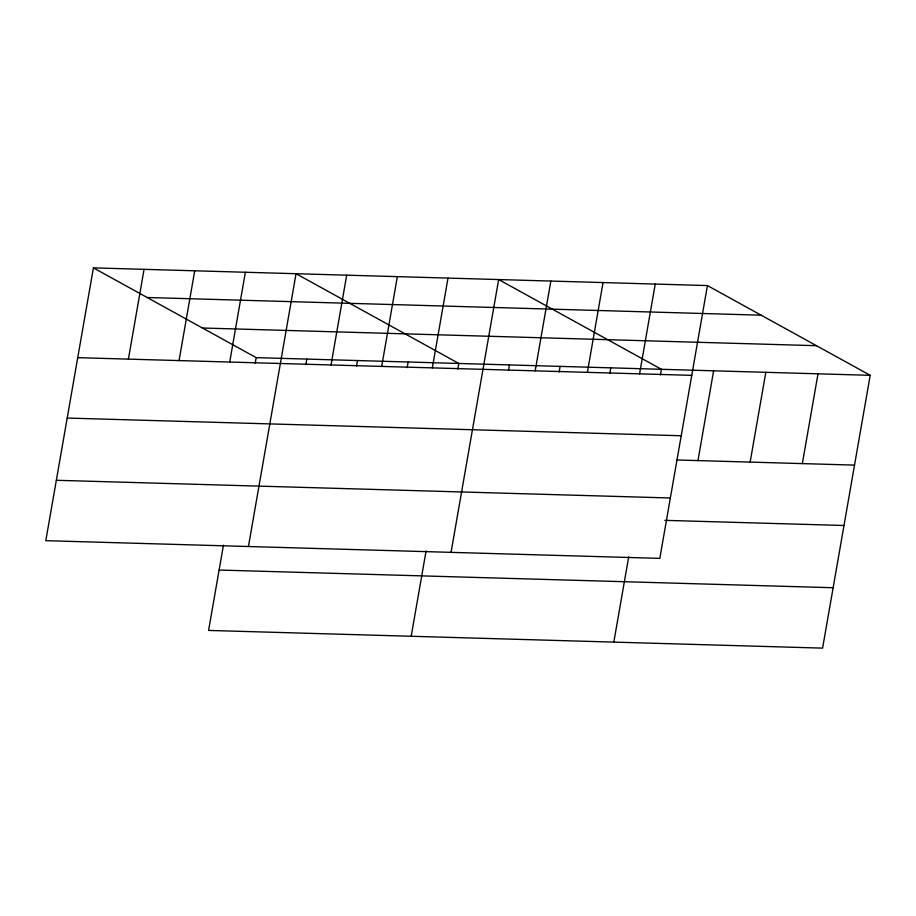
<?xml version="1.0" encoding="UTF-8"?>
<svg xmlns="http://www.w3.org/2000/svg" width="916" height="916" viewBox="0 0 916 916"><rect width="100%" height="100%" fill="white"/><g stroke="black" fill="none" stroke-linecap="round" stroke-linejoin="round"><path stroke-width="1.37" d="M93.409 267.873L45.8 540.68L659.818 558.371L707.427 285.574L93.409 267.873L256.182 357.629L870.2 375.32L822.591 648.127L208.573 630.426L223.458 545.146M128.4 359.118L144.064 269.338M179.055 360.583L194.73 270.793M229.71 362.038L245.385 272.258M255.198 363.24L256.182 357.629M248.431 546.52L296.04 273.712L458.813 363.469L457.828 369.079M305.864 364.694L306.837 359.083M331.02 364.957L346.695 275.178M356.519 366.16L357.492 360.549M381.686 366.423L397.349 276.632M407.173 367.614L408.147 362.003M432.341 367.877L448.004 278.098M411.192 636.265L426.077 550.985M451.05 552.359L498.659 279.552L661.432 369.308L660.459 374.919M508.483 370.533L509.468 364.923M535.184 370.843L550.86 281.063M559.138 371.999L560.123 366.389M587.374 372.354L603.049 282.563M609.793 373.453L610.777 367.843M639.574 373.854L655.238 284.063M613.823 642.105L628.708 556.825M697.958 460.599L713.621 370.808M750.147 462.099L765.822 372.308M802.336 463.599L818.011 373.82M147.121 297.494L761.15 315.184M202.47 328.008L816.488 345.698M77.746 357.664L691.763 375.354M67.2 418.062L681.218 435.753M676.798 459.981L854.525 465.11M56.345 480.282L670.363 497.983M664.844 520.345L843.991 525.498M219.107 570.038L833.125 587.728M707.427 285.574L870.2 375.32"/></g></svg>
